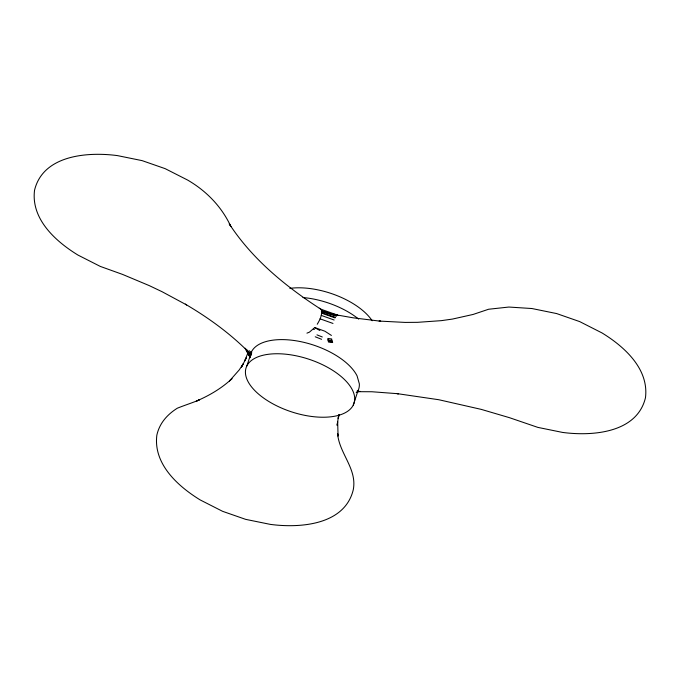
<?xml version="1.0" encoding="UTF-8"?>
<svg xmlns="http://www.w3.org/2000/svg" width="680" height="680" viewBox="0 0 680 680"><rect width="100%" height="100%" fill="white"/><g stroke="black" fill="none" stroke-linecap="round" stroke-linejoin="round"><path stroke-width="1.02" d="M339.277 414.707L338.19 418.472L338.742 414.851L337.118 425.315L337.671 421.71L338.07 436.092L337.569 433.475C339.175 453.56 357.349 468.809 353.269 489.77C344.717 525.173 299.82 528.292 270.359 524.39L245.658 519.358L222.624 511.335L200.234 499.962C177.99 486.31 153.153 464.032 156.851 435.132C159.494 423.232 167.186 414.604 177.268 408.229C184.552 405.28 192.075 402.942 199.325 399.899L196.367 401.106C209.329 395.548 221.68 388.305 232.007 378.624L229.415 381.029L239.25 369.886L243.185 363.894L241.485 367.124L246.449 357.646L244.74 360.885L247.316 354.399M246.891 365.865L251.541 351.73M353.251 405.11A56.797 27.71 18.2 0 0 284.376 354.067A56.797 27.71 18.2 0 0 262.582 397.29A56.797 27.71 18.2 0 0 353.251 405.11L357.901 390.975M317.245 324.25C319.634 320.186 322.371 315.426 321.394 310.573L336.778 315.716L329.128 313.565M331.423 335.435L324.896 331.211L314.747 327.556L309.366 332.197L306.935 333.14M336.277 316.115L321.589 311.312M356.184 392.368L359.184 391.357L357.212 391.892M357.433 391.68L371.9 391.748L398.539 393.762L397.06 393.618L438.796 399.729L481.227 409.377L509.413 417.664L537.846 427.388L562.556 432.421C592.008 436.322 636.905 433.194 645.456 397.8C649.162 368.9 624.317 346.622 602.072 332.971L579.683 321.598L556.648 313.574L531.947 308.533L508.869 307.046L488.614 309.247L473.135 314.44L452.463 319.073L441.303 320.654L417.562 322.328L405.076 322.413L379.1 321.07L380.673 321.224L353.294 317.841L338.683 315.282M327.938 339.94L331.874 340.391L332.129 341.088L328.117 340.68L327.87 338.419L331.695 338.971L331.874 340.391M336.056 314.984L338.07 315.231L335.572 314.695M331.849 313.667L337.764 315.197L320.798 309.162A14.288 6.01 -56.8 0 0 319.286 308.252M321.589 311.041L328.67 313.395M321.598 312.528L335.427 317.348M321.598 313.14L335.087 317.9M321.215 315.392L334.135 320.008M320.076 318.835L332.996 323.45M316.965 334.866L322.311 336.991M315.231 336.778L321.58 339.303M319.88 330.531L314.747 327.556M321.674 309.731C286.195 286.926 252.501 259.505 229.245 223.864L230.885 226.542C221.756 206.762 206.422 190.952 187.578 180.038L165.189 168.666L142.154 160.642L117.444 155.609C87.992 151.708 43.095 154.828 34.544 190.23C30.838 219.13 55.684 241.4 77.928 255.051L100.317 266.424L122.561 274.414L149.209 285.591L162.069 291.712L186.6 304.912L185.343 304.164C207.069 316.914 227.698 331.695 245.777 349.291M313.395 328.916L314.356 329.545M249.118 350.701L251.812 352.844M251.2 354.977L246.78 349.928L251.2 354.977L249.798 352.741M250.019 357.399L245.191 348.202L250.639 355.308M245.505 348.832L249.118 355.683L248.795 353.838M248.48 352.631L250.223 357.263M302.966 297.543A56.797 27.71 18.2 0 1 358.657 319.107M356.966 392.555A56.797 27.71 18.2 0 0 359.346 383.851L357.068 375.87A56.797 27.71 18.2 0 0 296.999 340.952A56.797 27.71 18.2 0 0 250.07 357.791M289.816 288.371A56.797 27.71 18.2 0 1 372.173 320.756M360.324 391.391A14.288 6.46 -88.3 0 1 357.238 390.439M332.384 341.785L328.287 341.428L328.423 342.04L332.656 342.533L332.384 341.785"/></g></svg>
